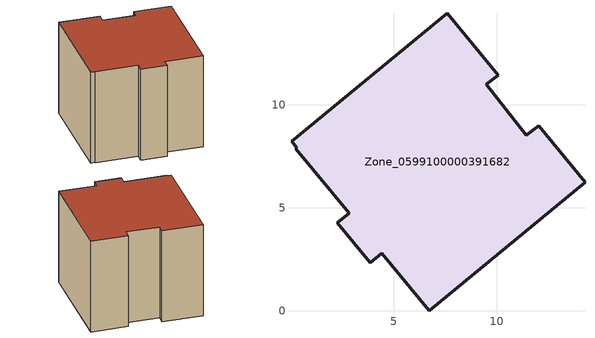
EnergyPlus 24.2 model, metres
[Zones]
Zone_0599100000391682
 floor ground (C_G): 0.31,7.92 0.04,8.24 7.6,14.46 10.09,11.45 9.5,11 11.45,8.52 12.05,8.98 14.3,6.26 6.73,0 4.42,2.81 3.86,2.35 2.27,4.28 2.84,4.75 0.26,7.88 z0
 wall outside (C_F): 2.27,4.28 3.86,2.35 4.42,2.81 6.73,0 14.3,6.26 12.05,8.98 11.45,8.52 9.5,11 10.09,11.45 7.6,14.46 0.04,8.24 0.31,7.92 0.26,7.88 2.84,4.75 2.27,4.28 z0:9.34
 roof outside (C_R): 0.04,8.24 0.31,7.92 0.26,7.88 2.84,4.75 2.27,4.28 3.86,2.35 4.42,2.81 6.73,0 14.3,6.26 12.05,8.98 11.45,8.52 9.5,11 10.09,11.45 7.6,14.46 z9.34
[BUILDING]
Pand.0599100000391682: North Axis=0; Terrain=City; Loads Convergence Tolerance Value=0.04; Temperature Convergence Tolerance Value=0.4; Solar Distribution=FullExterior; Maximum Number of Warmup Days=25; Minimum Number of Warmup Days=1
[Site:Location]
Rotterdam.The.Hague.AP_ZH_NLD Design_Conditions: Latitude=51.96; Longitude=4.45; Time Zone=1; Elevation=-4.5
[SITE:GROUNDTEMPERATURE:BUILDINGSURFACE]
18, 18, 18, 18, 18, 18, 18, 18, 18, 18, 18, 18
[MATERIAL] Thermal Absorptance=0.9; Solar Absorptance=0.7; Visible Absorptance=0.7
Name | Roughness | Thickness | Conductivity | Density | Specific Heat
G.TI.1946 | MediumSmooth | 0.15 | 1 | 540 | 1210
F.TI.1946 | Rough | 0.3 | 0.857143 | 1920 | 840
R.TI.1946 | MediumRough | 0.2 | 0.1 | 1500 | 1000
[CONSTRUCTION]
C_G: G.TI.1946
C_F: F.TI.1946
C_R: R.TI.1946
[ZONE]
Zone_0599100000391682: Type=1; Multiplier=1; Ceiling Height=Autocalculate; Volume=Autocalculate; Floor Area=autocalculate; Part of Total Floor Area=Yes
[ZONEINFILTRATION:DESIGNFLOWRATE]
Infil_Zone_0599100000391682: Zone or ZoneList or Space or SpaceList=Zone_0599100000391682; Schedule=AlwaysOn; Design Flow Rate Calculation Method=Flow/Area; Flow Rate per Floor Area=0.003; Constant Term Coefficient=1; Temperature Term Coefficient=0; Velocity Term Coefficient=0; Velocity Squared Term Coefficient=0
[HVACTEMPLATE:ZONE:IDEALLOADSAIRSYSTEM]
Zone_0599100000391682: Maximum Heating Supply Air Temperature=50; Minimum Cooling Supply Air Temperature=13; Maximum Heating Supply Air Humidity Ratio=0.0156; Minimum Cooling Supply Air Humidity Ratio=0.0077; Heating Limit=NoLimit; Cooling Limit=NoLimit; Dehumidification Control Type=ConstantSensibleHeatRatio; Cooling Sensible Heat Ratio=0.7; Dehumidification Setpoint=60; Humidification Control Type=None; Humidification Setpoint=30; Outdoor Air Method=None; Outdoor Air Flow Rate per Person=0.00944; Outdoor Air Flow Rate per Zone Floor Area=0; Outdoor Air Flow Rate per Zone=0; Demand Controlled Ventilation Type=None; Outdoor Air Economizer Type=NoEconomizer; Heat Recovery Type=None; Sensible Heat Recovery Effectiveness=0.7; Latent Heat Recovery Effectiveness=0.65
[ZONECONTROL:THERMOSTAT]
ThermostatControl_Zone_0599100000391682: Zone or ZoneList=Zone_0599100000391682; Control Type Schedule=DualSetpointControlType; Control 1=Thermostat_Zone_0599100000391682; Temperature Difference Between Cutout And Setpoint=0
[THERMOSTATSETPOINT:DUALSETPOINT]
Thermostat_Zone_0599100000391682: Heating Setpoint Temperature Schedule=HeatingSetpoint_Zone_0599100000391682; Cooling Setpoint Temperature Schedule=CoolingSetpoint_Zone_0599100000391682
[SCHEDULE:COMPACT]
HeatingSetpoint_Zone_0599100000391682: Through: 12/31, For: AllDays, Until: 24:00, 21
CoolingSetpoint_Zone_0599100000391682: Through: 12/31, For: AllDays, Until: 24:00, 24
DualSetpointControlType: Through: 12/31, For: AllDays, Until: 24:00, 4
AlwaysOn: Through: 12/31, For: AllDays, Until: 24:00, 1
